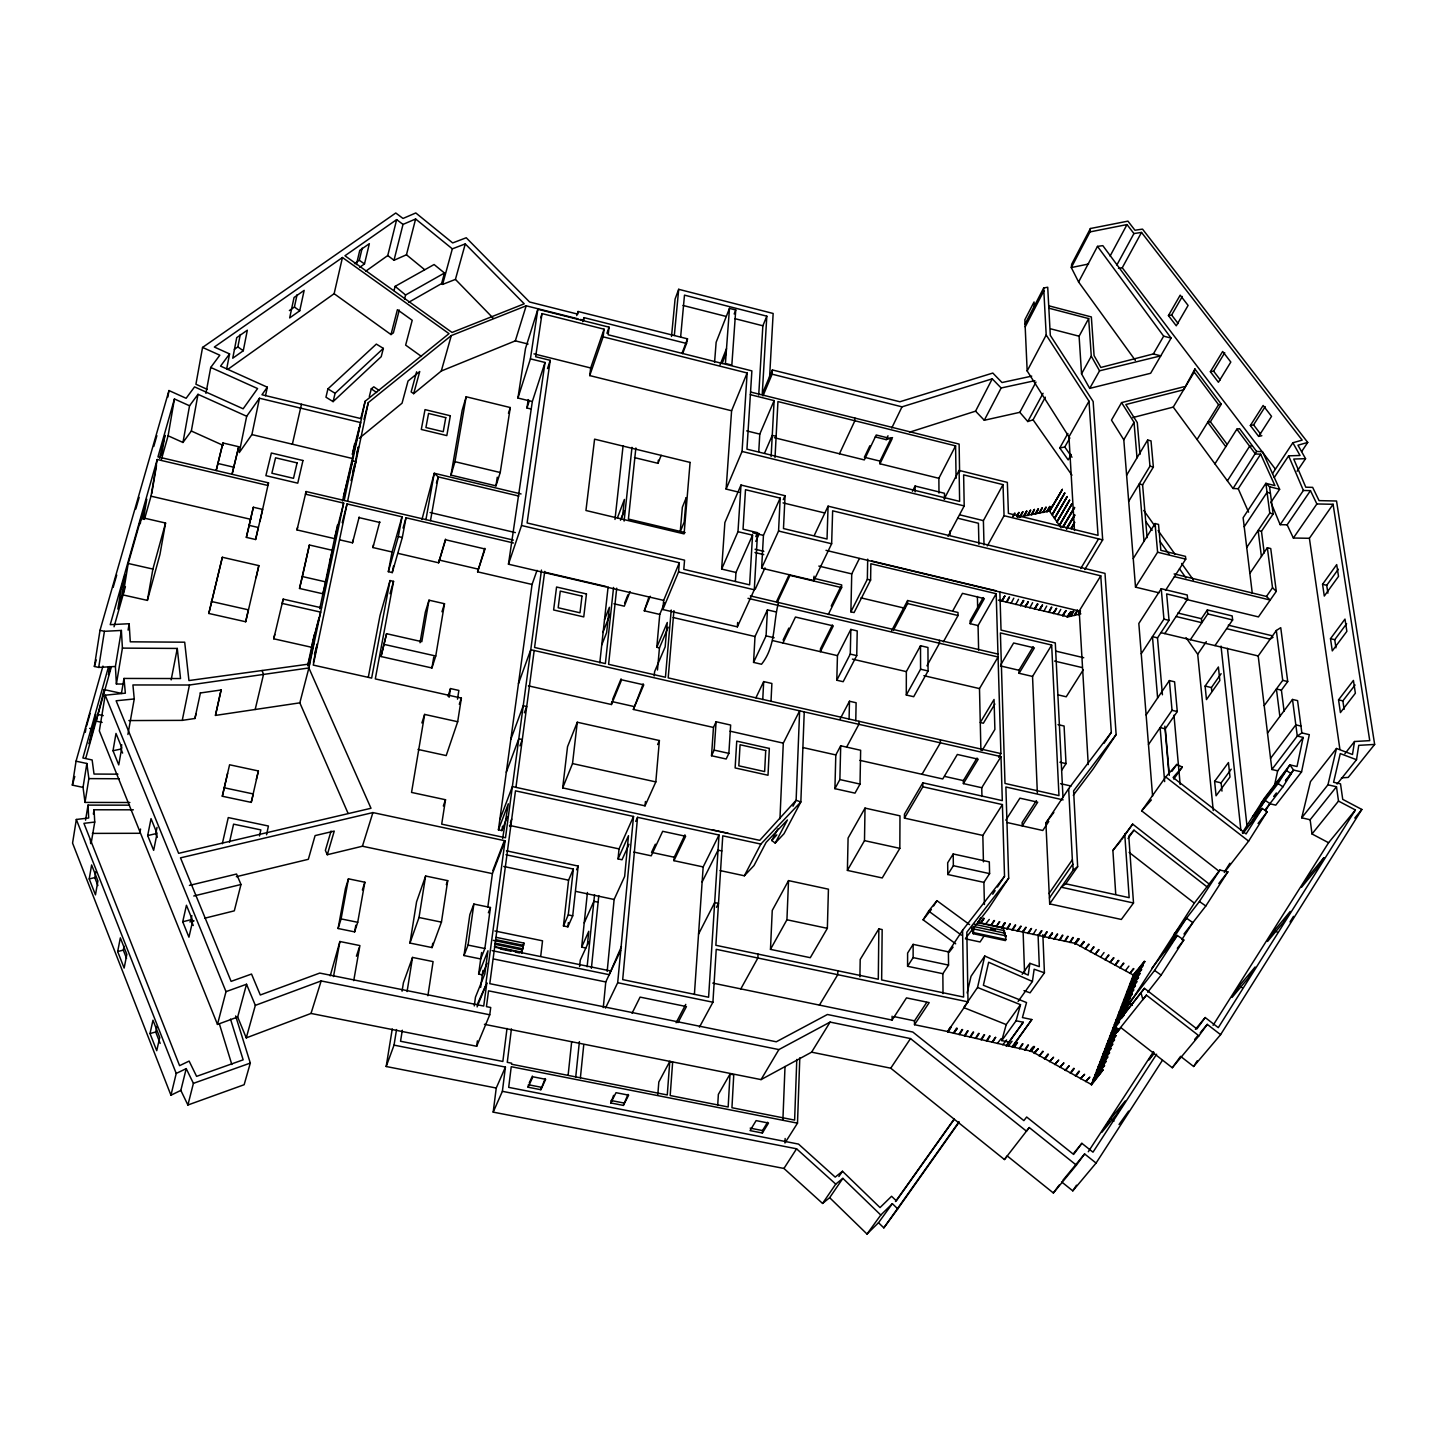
<?xml version="1.0" encoding="UTF-8"?>
<svg xmlns="http://www.w3.org/2000/svg" width="1447" height="1447" viewBox="0 0 1447 1447"><rect width="100%" height="100%" fill="white"/><g stroke="black" fill="none" stroke-linecap="round" stroke-linejoin="round"><path stroke-width="1.5" d="M948.4 951.855L948.545 965.095L942.847 973.704L907.576 966.289L913.129 957.607L913.129 944.366L948.4 951.855L962.581 930.276L1004.525 876.303L1002.409 804.586L922.86 786.788L904.447 818.098L982.839 835.425L1002.409 804.586M1024.639 1049.907L1027.913 1044.987M1025.181 1050.052L1028.455 1045.114M906.292 695.012L906.347 671.625L920.509 645.742L927.943 647.478L928.07 670.956L913.69 696.712L906.292 695.012L920.581 669.219L920.509 645.742M893.523 630.114L907.613 603.562L907.631 600.523L957.986 612.479L958.041 615.518L943.372 641.817M907.576 966.289L907.613 953.067L913.129 944.366M1019.194 1048.623L1022.45 1043.703M1019.737 1048.768L1022.993 1043.83M899.835 848.358L899.98 815.837L865.017 808.095L848.087 838.066L847.399 870.407L882.236 877.949L899.835 848.358L864.492 840.635L847.399 870.407M904.447 818.098L904.447 814.155L922.842 782.827L1002.301 800.625L1000.998 756.618L530.76 649.721L518.46 683.635M1013.732 1047.339L1016.988 1042.419M1014.275 1047.483L1017.53 1042.545M1008.27 1046.054L1012.05 1041.243M712.792 983.11L892.076 1020.081L892.112 1016.21M1002.807 1044.77L1006.587 1039.959M997.345 1043.486L1001.107 1038.657M962.581 930.276L963.612 997.055L881.657 979.945L882.164 929.571L878.854 928.865L878.293 979.239L715.867 945.289L722.758 835.823L760.851 844.089L800.842 801.964L804.243 711.888M992.407 1042.328L995.608 1037.372L992.425 1041.822M938.994 493.083L938.868 478.306L879.975 463.782L880.011 461.123L891.153 438.188M986.944 1041.044L990.128 1036.07M986.384 1040.899L989.585 1035.943M981.464 1039.742L984.629 1034.786M980.903 1039.615L984.087 1034.659M864.492 840.635L865.017 808.095M859.391 558.542L851.74 573.898L850.89 611.828L854.074 612.569L870.606 580.066L870.859 563.733L996.187 593.722L1000.908 753.598L998.647 757.251M975.423 1038.331L978.588 1033.357M860.024 784.075L860.639 750.27L840.707 745.784L835.805 754.936L834.919 788.669L854.996 793.137L860.024 784.075L839.875 779.571L834.919 788.669M859.898 976.834L860.205 959.451L878.854 928.865M850.89 611.828L867.35 579.288L867.694 559.157M969.942 1037.029L973.089 1032.055M975.965 1038.458L979.131 1033.484M858.939 721.293L858.885 724.314L846.604 747.104M964.444 1035.745L967.591 1030.752M970.485 1037.155L973.632 1032.181M856.733 655.6L857.221 630.928L850.836 629.427L837.451 655.636L836.8 680.235L843.167 681.7L856.733 655.6L850.275 654.098L836.8 680.235M855.774 720.696L856.118 702.754L849.479 701.234L839.984 719.195M958.945 1034.442L962.074 1029.468M964.986 1035.871L968.133 1030.897M854.924 418.093L854.87 420.751L839.459 453.779M850.275 654.098L850.836 629.427M849.082 719.177L849.479 701.234M956.557 1028.166L953.446 1033.158L957.1 1028.781M959.506 1034.569L962.635 1029.595M837.849 970.774L837.759 974.681L819.418 1005.104M947.64 1031.783L950.733 1026.791L947.64 1031.783L1030.644 1051.083M954.007 1033.285L957.118 1028.292M828.281 614.505L841.629 587.627L841.684 584.932L813.739 578.294M839.875 779.571L840.707 745.784M948.183 1031.91L951.294 1026.918M827.358 928.341L828.426 889.182L788.525 880.608L772.246 910.452L770.473 949.359L810.284 957.697L827.358 928.341L786.933 919.767L770.473 949.359M663.667 600.378L508.458 564.203L521.535 525.514L679.33 562.756L663.667 600.378L662.853 609.531L737.373 626.84L754.285 589.779L757.559 532.677L743.035 529.204L745.494 489.701L780.186 498.094L763.437 535.372L761.628 568.183L813.901 580.591L831.645 543.765L832.64 510.827L1100.769 575.834L1111.314 732.399L1104.079 743.27M1073.258 795.307L1093.118 768.972L1116.125 734.57L1105.002 573.392L828.082 506.161L827.033 539.026L783.478 528.553L785.052 495.724L740.991 485.034L724.875 522.584L721.655 569.069L735.98 572.469L752.549 535.155L737.988 531.682L721.655 569.069M796.791 1059.439L794.62 1120.105L731.947 1107.733L733.756 1074.832L730.012 1074.09L718.363 1094.384L717.712 1105.291M813.901 580.591L814.064 576.195M785.142 1138.5L784.961 1142.985L797.496 1123.161L799.793 1057.847M782.899 1119.906L785.016 1066.493M786.933 919.767L788.525 880.608M779.951 818.731L783.297 743.143L799.63 710.839L796.121 800.263L792.974 806.232M762.37 1133.019L768.502 1123.053L756.112 1120.611L750.052 1130.595L762.37 1133.019L762.497 1130.559L767.597 1122.239M761.628 568.183L778.558 531.031L780.186 498.094M758.065 954.116L757.866 958.023L740.81 988.898M770.998 701.415L771.884 683.472L763.69 681.591L755.895 697.834M775.411 611.774L767.435 609.892L755.008 636.517L753.561 662.4L761.52 664.245C776.171 645.923 772.915 623.114 778.522 602.531M775.031 457.469L777.943 401.561L955.581 445.875L956.087 478.324M762.75 699.534L763.69 681.591M753.561 662.4L766.078 635.884L767.435 609.892M771.124 456.51L774.127 400.602L750.306 394.669M730.012 1074.09L728.167 1106.991L670.178 1095.542L672.656 1062.026L669.78 1061.447L658.819 1081.994L657.77 1095.307M769.569 377.54L773.15 313.474L678.697 289.31L675.08 299.077L671.517 336.446M762.967 395.917L772.137 374.194L772.372 369.944L899.889 401.76L992.823 373.055L1001.993 382.533L1031.711 376.13M758.716 395.121L762.858 325.792L766.801 316.17L684.485 295.134L680.651 336.844M752.549 535.155L749.618 584.859L683.798 569.34L684.558 560.17L527.106 522.964L550.204 360.339L535.643 356.722L542.028 313.601L604.068 329.192L603.128 336.825L589.725 375.587L731.585 410.767L726.123 489.086L739.254 492.269M758.771 451.482L759.784 434.118L774.127 400.602M766.801 316.17L762.262 393.928L772.372 369.944M699.426 1027.153L712.919 1002.21L716.229 949.322L968.007 1001.867L966.831 932.212L1008.686 878.202L1005.882 787.005L1063.111 799.884M728.872 753.381L730.645 725.056L716.102 721.764L713.461 727.443L711.526 755.75L726.177 759.006L728.872 753.381L714.185 750.107L711.526 755.75M737.373 626.84L737.644 622.463M726.123 489.086L742.058 451.446L747.14 372.982L603.128 336.825M737.988 531.682L740.991 485.034M719.014 835.009L708.596 997.236L622.698 979.619L637.548 817.32L719.014 835.009L703.17 866.934L694.397 994.451M735.402 581.459L735.98 572.469M714.185 750.107L716.102 721.764M735.745 309.984L731.838 365.078L725.417 363.468L729.469 308.392L735.745 309.984L734.172 313.981M669.78 1061.447L667.266 1094.963L511.551 1064.232L511.677 1063.201L507.264 1062.333L511.424 1028.907M714.565 362.401L716.138 342.288L729.469 308.392M703.17 866.934L673.958 860.676L674.23 857.239L684.937 834.847M662.853 609.531L678.553 571.945L679.33 562.756M655.817 781.905L659.398 740.538L577.281 722.234L567.531 746.706L562.684 787.91L645.036 805.852L655.817 781.905L572.524 763.582L562.684 787.91M671.227 610.037L665.439 677.25L608.59 664.318L616.711 588.187M673.922 610.652L668.188 677.883L1000.908 753.598M613.618 1095.343L610.779 1102.958L623.35 1105.418L627.998 1094.402M645.036 805.852L645.416 801.511M657.481 670.015L659.452 647.876L668.207 627.22M654.207 675.93L654.605 671.625L665.15 646.899L667.284 622.481L656.793 647.279L659.452 647.876M656.793 647.279L659.76 614.414L664.698 602.585M605.479 1008.107L617.688 982.712L633.533 816.452L515.476 790.84L489.791 983.671L776.279 1041.786L827.413 1014.492L912.804 1032.037L1023.879 1120.611L1026.665 1117.012L1073.62 1154.435L1081.868 1143.329L1092.991 1152.174L1156.623 1054.212M674.338 335.487L678.697 289.31M713.461 727.443L633.352 709.446L643.192 683.87M634.473 457.614L658.041 463.329L658.349 460.146M659.76 614.414L644.277 610.815L648.817 597.358M603.29 1007.564L605.768 981.952L620.691 950.426M607.179 971.353L614.125 899.473L624.652 876.448L628.486 835.697L618.05 858.921L622.011 859.771L628.993 844.306M618.05 858.921L619.027 848.901L633.533 816.452M580.392 1077.816L583.756 1044.752M575.743 1076.894L579.397 1041.641M587.12 966.777L594.554 894.734M591.389 968.332L598.787 895.621M635.866 447.973L628.414 519.057L685.191 532.586M528.39 685.86L611.448 704.526L611.774 701.524L633.641 706.443M587.446 944.294L588.784 931.289L581.658 947.134L585.89 948.002M624.109 521.083L631.977 447.322M568.128 1075.211L571.674 1041.623M579.596 966.56L580.283 960.084L588.585 942.069M581.658 947.134L587.428 892.492M613.564 587.446L605.371 663.594L534.576 647.478L544.723 571.402M614.993 519.437L623.078 445.803M599.782 662.853L608.102 586.957M505.962 854.743L573.356 869.05L568.581 880.174L563.462 925.935L567.893 926.84L572.723 915.824L578.167 866.066L506.486 850.836M563.462 925.935L568.255 914.902L573.356 869.05M567.893 926.84L568.364 922.589M1135.37 360.43L1078.594 281.984L1071.305 267.568L1090.025 231.9L1090.405 228.517L1127.937 221.138L1134.954 230.236L1142.515 229.114L1307.726 442.438L1301.721 451.446M541.124 1087.24L528.408 1084.744L528.119 1087.222L540.834 1089.718L545.157 1078.576M572.524 763.582L577.281 722.234M540.726 956.214L542.535 940.821L494.892 930.982M508.458 564.203L532.315 401.561L517.936 398.034L525.496 348.474L537.85 309.242L609.06 327.167L608.138 334.782L751.879 370.884L746.941 449.167L959.632 501.385L959.108 470.42L1007.347 482.376L1008.414 513.359L1098.038 535.354L1088.994 401.199L1046.199 334.999L1043.685 287.971L1047.718 287.248L1050.305 335.36L1093.154 401.524L1102.686 539.876L1084.762 569.575M829.656 1197.682L867.006 1234.038L880.789 1215.046L842.878 1178.346L829.656 1197.682L822.565 1203.434L783.948 1168.453L493.192 1112.128L502.38 1091.327L505.419 1067.09L394.036 1045.132L386.186 1066.511L496.249 1088.035L505.419 1067.09M521.625 953.374L523.904 943.082L496.249 937.367M493.192 1112.128L496.249 1088.035M507.011 1028.455L502.851 1061.465L400.548 1041.261L402.302 1030.246M589.725 375.587L590.683 367.972L604.068 329.192M237.67 1017.024L217.484 1024.422L226.003 991.647L246.533 984.249L237.67 1017.024L246.261 1037.879L311.015 1013.443L476.678 1046.271L489.755 1014.781L490.714 1007.492L486.445 1006.642L488.543 990.833L778.884 1049.581L830.09 1022.088L910.507 1038.584L1026.466 1131.174L1029.251 1127.557L1076.369 1165.142L1053.362 1192.979L1007.202 1155.918L1004.435 1159.535L890.737 1068.193L811.604 1052.168L761.05 1079.607L484.419 1024.313M576.738 315.591L578.095 311.503L687.506 338.833L686.511 343.464L584.009 317.635L583.666 320.275L580.41 319.461M578.095 311.503L577.733 314.144L529.548 301.989L466.241 237.76L452.676 242.933L415.795 212.962L403.008 218.461L395.773 212.998L202.562 347.425L195.924 384.251L207.247 389.352M515.946 787.367L534.178 650.499M476.678 1046.271L477.401 1040.863M485.975 982.911L505.075 840.779L372.91 812.581L180.495 857.854L231.104 981.373L251.525 974.048L260.297 994.993L319.751 973.071L483.714 1006.045L486.807 983.074L477.094 1004.761M541.467 570.082L505.491 837.759L441.697 824.139L445.513 799.739L411.545 792.431L424.64 714.42L457.686 721.727L461.376 698.087L375.298 678.914L393.548 581.368L390.039 580.554L380.018 615.5L368.298 677.305M474.272 1005.936L475.466 997.164L484.817 973.976L487.965 950.769L478.631 974.102L482.339 974.862L487.024 963.196M478.631 974.102L481.598 952.506M487.838 906.925L492.414 873.626L505.075 840.779M507.3 816.578L501.946 830.596L498.419 829.836L532.062 584.461L537.036 570.353M484.854 948.527L490.443 907.504L473.874 904.049L469.841 914.613L463.999 955.545L480.711 958.963L484.854 948.527L468.068 945.09L463.999 955.545M480.639 987.433L482.936 970.431M501.946 830.596L502.543 826.183M468.068 945.09L473.874 904.049M521.535 525.514L545.013 362.474L530.416 358.856L537.85 309.242M1018.109 1001.451L1032.398 981.464L1034.153 969.219L1044.427 972.818L1030.065 992.823L1023.97 990.689M1038.078 935.106L1039.326 966.65L1029.884 963.34L1028.184 975.115L984.774 956.033L971.027 976.291L967.139 992.986M531.103 409.013L526.961 408L528.209 399.571M427.896 995.735L433.087 961.604L412.522 957.426L403.424 982.73L402.067 991.195M441.444 922.137L447.72 880.644L425.617 876.014L416.573 901.788L409.953 943.064L432.074 947.586L441.444 922.137L419.015 917.507L409.953 943.064M129.85 802.506L85.011 802.416L83.04 787.385L72.35 785.124L76.04 761.194L102.954 666.09M432.074 947.586L432.743 943.245M100.006 630.331L104.419 631.308L121.385 630.44L115.398 666.47L98.703 667.411L94.381 666.452L100.006 630.331L168.973 390.545L186.12 398.287L194.567 386.892L243.15 408.796L257.584 388.556L210.737 367.448L219.817 355.202L202.562 347.425M495.941 485.848L500.228 472.518L510.285 407.548L466.169 396.767L462.172 410.261L450.958 475.122L495.941 485.848L497.28 477.203M85.301 732.327L85.952 728.221M457.487 699.154L458.862 690.436L450.505 688.573L447.973 696.224M532.062 584.461L477.6 571.836L484.781 548.323M1337.082 784.039L1356.508 759.711L1358.751 745.35L1374.65 744.427L1336.54 501.006L1319.067 500.626L1312.646 487.368L1305.791 487.205L1293.745 459.043L1305.556 458.663L1297.959 445.206L1307.726 442.438M98.703 667.411L104.419 631.308M129.506 805.165L88.032 805.111L88.701 817.989L76.329 819.472L72.567 843.113L170.945 1095.216L180.839 1090.405L186.229 1068.628L176.227 1073.439L170.945 1095.216M407.095 991.539L412.522 957.426M419.015 917.507L425.617 876.014M1316.879 503.954L1310.457 490.642L1287.143 524.809L1293.365 538.031L1316.879 503.954L1333.085 504.28L1369.748 740.647L1354.537 741.515L1352.493 754.502L1336.485 748.479L1310.476 781.633L1301.721 817.826L1310.15 819.744L1336.485 786.77L1327.948 784.799L1301.721 817.826M83.04 787.385L86.856 763.491L76.04 761.194M93.277 729.161L95.592 714.709L89.171 743.812L93.277 729.161L89.642 728.384M121.765 693.439L104.166 689.604L96.153 721.131L102.122 722.415M449.095 697.291L450.505 688.573M394.036 1045.132L396.532 1029.577M85.011 802.416L88.864 778.613L86.856 763.491M103.063 696.423L104.166 689.604M386.186 1066.511L392.264 1028.944M123.14 684.033L116.393 684.015L122.416 648.111L177.276 648.437L180.531 678.553L124.008 678.444L125.346 693.185L105.179 695.193L99.337 730.898L217.484 1024.422M109.827 666.506L108.471 674.827L110.696 666.832M85.554 820.16L88.032 805.111M128.222 563.48L123.067 594.934L147.395 600.396L159.948 554.49L165.555 523.036L141.318 517.447L128.222 563.48L152.894 569.069L147.395 600.396M140.25 523.778L141.318 517.447M141.806 519.437L146.78 499.179L143.416 519.256M93.368 814.064L94.073 809.777L133.359 809.814M428.999 600.179L421.819 641.672L386.566 633.696L381.031 656.54L431.93 667.971L435.746 656.016L444.5 603.725L428.999 600.179L425.309 612.226L420.01 642.757M91.125 843.456L94.742 822.041L94.073 809.777M128.096 630.096L129.163 623.729L110.225 624.67L157.217 459.495L267.876 485.469L268.509 482.846L157.958 456.89L174.436 398.974L189.539 405.775L182.973 442.475L168.105 435.782L174.436 398.974M144.429 519.437L151.013 496.176L157.217 459.495M167.87 397.057L168.973 390.545M151.736 493.572L156.493 465.518M431.93 667.971L433.756 657.083M159.55 458.301L164.94 435.276L161.503 455.443M89.226 878.944L91.613 864.944L97.908 880.952L95.466 894.879L89.226 878.944L94.779 877.606L95.828 871.619M121.476 693.149L124.008 678.444M113.011 750.722L115.995 733.43L121.783 747.665L118.744 764.902L113.011 750.722L120.969 749.058L121.729 744.735M450.958 475.122L454.973 461.683L466.169 396.767M398.106 553.387L438.622 562.793L445.495 539.134M353.737 980.632L359.905 945.578L339.9 941.509L330.205 975.857M127.915 734.479L134.245 698.955L132.925 684.956L189.448 685.01L308.88 667.953L343.663 503.122L305.498 494.169L306.095 491.546L513.378 540.093M357.716 922.3L364.861 882.236L348.456 878.817L345.453 888.512L338.092 928.504L354.624 931.886L357.716 922.3L341.094 918.899L338.092 928.504M430.483 520.631L438.242 476.895L434.245 473.259L421.981 519.419M425.943 519.563L434.245 473.259L521.065 493.952M354.624 931.886L355.817 925.23M182.973 442.475L191.33 431.025L198.004 394.326L246.677 416.266L239.243 452.622L251.905 434.588L259.483 398.232L360.647 422.578L342.541 500.988M333.497 976.562L339.9 941.509M341.094 918.899L348.456 878.817M205.926 393.349L210.737 367.448M381.031 656.54L386.566 633.696M390.039 580.554L371.644 678.1L313.257 665.095L347.045 503.918L402.031 516.832L398.323 536.584L388.339 571.692L392.264 572.596L402.302 537.506L406.01 517.755L513.45 542.969M392.264 572.596L393.512 566.03M388.339 571.692L392.065 551.994L402.031 516.832M226.673 369.003L229.567 353.918L214.337 347.045L342.451 257.512L449.022 333.642L365.15 401.253L360.882 418.074M140.558 829.041L139.744 833.291L92.373 833.4M117.677 951.547L120.336 937.855L126.848 954.441L124.135 968.061L117.677 951.547L123.302 950.118L124.08 946.193M171.162 679.891L177.276 648.437M234.342 349.36L237.869 346.882L240.274 334.546M222.928 442.981L216.218 470.42L222.928 442.981L238.719 446.725L232.081 474.146L238.719 446.725M392.065 551.994L372.928 547.545L373.471 544.795M621.432 946.555L609.205 974.699L492.125 950.661M147.684 835.57L151.031 818.64L157.054 833.49L153.653 850.348L147.684 835.57L155.751 833.707L157.036 827.377M243.277 350.753L247.328 330.205L236.729 337.639L232.75 358.205L243.277 350.753L237.869 346.882M128.873 720.57L182.25 720.371L189.448 685.01M258.832 565.614L245.683 621.758L208.802 613.456L222.35 557.258L258.832 565.614L256.155 577.588M339.991 539.912L352.525 542.806L353.086 540.075M222.35 557.258L208.802 613.456M1269.851 803.772L1275.784 805.129L1301.558 771.902L1309.318 734.66L1301.866 732.905L1297.29 736.053L1271.895 769.497L1277.665 770.817L1303.15 737.427L1297.29 736.053L1292.497 699.444L1297.579 700.637L1301.866 732.905M182.25 720.371L194.911 718.49L200.482 692.643M265.525 395.736L267.315 387.199L220.559 366.109L229.567 353.918M344.205 500.499L365.15 401.253M355.275 461.919L358.44 446.852L356.812 453.182M313.42 662.292L317.273 643.915L314.487 654.189M347.624 501.168L368.28 402.628L451.301 335.577L526.183 305.805L578.004 318.846M1303.15 737.427L1297.018 766.53L1289.91 764.884L1264.352 798.201L1242.34 832.803M314.306 634.437L307.686 665.747L314.162 641.075L308.79 665.602M319.751 608.753L334.583 538.646L343.663 503.122M335.125 536.041L337.44 525.08M354.696 443.542L352.381 454.448L359.326 427.136M325.955 581.947L332.629 550.366L309.387 544.994L299.511 588.459L322.916 593.795L325.955 581.947L302.423 576.557L299.511 588.459M266.555 834.756L268.418 826.02L228.264 817.573L222.313 843.764M289.382 310.58L294.41 307.035L297.051 294.772M246.352 537.38L253.352 507.246L262.612 509.398L255.613 539.514L246.352 537.38L253.352 507.246M259.519 835.95L260.84 829.891L233.582 824.157L229.494 842.317M299.728 310.798L304.159 290.377L294.048 297.485L289.671 317.906L299.728 310.798L294.41 307.035M134.245 698.955L116.122 700.782L178.632 853.332L370.993 808.276L308.88 667.953L299.836 702.844L215.458 715.415L221.047 689.984L200.247 692.986M221.192 689.749L215.458 715.415M521.517 952.904L523.904 943.082M1132.766 417.586L1173.246 407.095L1194.227 372.096L1194.915 368.967L1221.268 404.201L1210.379 421.782L1207.72 422.289L1225.79 446.689M1274.065 787.385L1277.665 770.817M255.613 539.514L258.271 527.486L248.956 525.315M259.954 521.463L268.509 482.846M251.235 802.38L258.398 770.962L229.585 764.776L222.313 796.248L251.235 802.38L253.334 793.969L224.285 787.783M302.423 576.557L309.387 544.994M150.018 1033.538L152.966 1020.207L159.749 1037.463L156.728 1050.703L150.018 1033.538L155.697 1031.982L156.981 1026.285M1194.915 368.967L1183.628 389.786L1125.838 404.527L1137.288 422.614L1140.001 454.412M245.683 621.758L248.359 609.82L211.262 601.446M182.72 921.775L186.446 905.261L192.74 920.744L188.942 937.186L182.72 921.775L190.895 919.731L191.854 915.607M334.583 538.646L296.997 529.928L297.594 527.323M321.56 607.83L283.178 599.13L282.219 603.435L320.655 612.135L311.593 647.279L273.754 638.796L274.731 634.51M292.366 444.211L301.464 404.274M227.722 369.437L334.13 293.705L342.451 257.512M977.539 987.469L1020.515 1004.688L1006.226 1024.585L963.72 1007.582L977.539 987.469L984.774 956.033M222.313 796.248L227.613 773.259M1327.948 784.799L1336.485 748.479M356.414 264.584L359.76 250.385L369.347 243.675L364.499 263.915L359.742 267.279M327.926 388.881L325.955 397.202L333.099 401.615L381.23 356.667L383.346 348.383L376.329 344.097L327.926 388.881L335.107 393.295L333.099 401.615M354.515 263.643L359.29 260.279L362.166 248.124M296.997 529.928L306.095 491.546M255.178 709.5L263.517 674.429L262.106 670.504M273.754 638.796L283.178 599.13M194.911 718.49L196.032 713.896M256.318 779.408L258.398 770.962M365.838 271.132L387.76 255.54L396.659 219.618L403.008 224.412L415.615 218.985L452.332 248.848L465.283 243.91L524.23 303.816L452.025 332.466L344.947 255.757L396.659 219.618M387.76 255.54L394 260.279L403.008 224.412M189.43 885.401L236.566 874.042L240.98 884.497L234.305 910.85L204.66 918.23M394.036 290.63L395.121 286.361L434.1 264.53L444.482 273.013L441.606 283.576L408.651 302.333M235.644 1015.957L250.313 1063.075L244.145 1084.725L187.893 1105.002L193.41 1083.351L186.229 1068.628M343.464 496.61L352.543 460.978L355.89 461.774L351.042 480.621M369.311 396.55L371.282 388.845L373.796 386.819L379.186 390.509M363.993 419.449L368.28 402.628M394 260.279L406.462 254.781L415.615 218.985M329.59 562.232L332.629 550.366M352.58 472.464L354.732 464.017M342.216 522.711L347.045 503.918M334.13 293.705L390.997 334.564L397.4 309.676L412.214 320.275L405.648 345.11L421.475 356.468M312.498 642.993L318.901 618.176M399.282 310.038L393.385 332.846L390.997 334.564M404.491 299.258L405.594 295.007L444.482 273.013M352.525 542.806L359.182 516.995M416.627 371.789L411.147 391.938L413.679 393.656L441.299 371.011L515.331 340.859L528.101 344.042M441.606 283.576L442.619 284.408L452.332 248.848M413.679 393.656L419.739 371.517L408.036 381.013L402.049 403.188L359.163 438.369M372.928 547.545L379.765 521.806M1016.101 1020.768L1023.264 1022.251L1008.866 1042.057L1001.776 1040.592L1016.101 1020.768L1020.515 1004.688M152.894 569.069L165.555 523.036M442.619 284.408L455.425 279.398L465.283 243.91M1001.776 1040.592L1006.226 1024.585M85.807 758.047L111.347 666.85M246.261 1037.879L255.341 1005.358L246.533 984.249M108.453 666.995L82.895 757.993L92.138 759.964L94.019 774.055L117.949 774.181M114.042 626.804L125.419 586.596M161.431 459.332L168.105 435.782M86.549 726.105L90.094 713.516M72.35 785.124L74.774 776.514M441.299 371.011L451.301 335.577M403.044 528.083L406.01 517.755M94.381 666.452L96.226 659.977M113.173 587.373L116.719 575.056M135.801 509.037L139.147 497.406M153.78 446.454L156.873 435.674M390.003 593.686L393.548 581.368M331.056 831.048L325.376 850.42L327.293 854.725L362.419 846.224L492.414 873.626M436.433 483.081L438.242 476.895L518.84 496.068M327.293 854.725L334.257 831.066L315.084 835.606L308.338 859.301L236.331 876.701M438.622 562.793L445.658 539.785L485.034 548.992L477.6 571.836M515.331 340.859L526.183 305.805M362.419 846.224L372.91 812.581M311.015 1013.443L321.162 980.939L489.755 1014.781M441.968 611.737L444.5 603.725M508.458 413.281L510.285 407.548M540.726 317.725L542.028 313.601M517.936 398.034L530.416 358.856M362.383 889.959L364.861 882.236M421.891 722.939L424.64 714.42M526.961 408L529.421 400.439M532.315 401.561L545.013 362.474M547.527 368.569L550.204 360.339M356.414 956.232L359.2 947.713M582.653 321.722L584.009 317.635M459.296 704.291L461.376 698.087M457.686 721.727L446.201 755.587L418.002 749.437M606.944 333.28L609.06 327.167M443.343 805.997L445.513 799.739M446.291 884.587L447.72 880.644M510.809 739.381L523.235 705.756L526.708 706.534L524.375 712.828M506.305 772.246L518.786 738.784L522.313 739.562L519.961 745.838M499.794 819.78L512.365 786.589L759.747 840.345L796.121 800.263L800.842 801.964L784.003 833.743L775.212 843.076L771.739 840.508L777.835 828.914M498.419 829.836L508.313 803.79L502.634 838.537M617.381 517.936L624.399 499.468L622.825 514.047L620.474 520.197M682.098 353.032L687.506 338.833M682.622 353.647L686.511 343.464M621.269 518.858L624.399 510.664M510.357 822.638L511.713 819.111M492.812 870.624L503.9 841.865M509.832 826.544L511.207 823.017M1091.725 1084.671L1091.617 1083.297L1091.201 1084.382L1102.976 1069.948L1091.725 1084.671L1030.716 1050.866C1030.174 1047.519 1039.398 1043.052 1030.083 1051.191M1104.133 1065.318L1093.136 1079.408L1104.658 1065.607M1094.8 1075.103L1105.797 1060.995M1107.461 1056.69L1096.482 1070.798L1107.986 1056.979M1098.128 1066.529L1109.126 1052.403M1110.771 1048.116L1099.792 1062.243L1111.296 1048.406M1101.438 1057.992L1112.417 1043.848M1114.063 1039.597L1103.084 1053.76L1114.588 1039.887M1104.73 1049.527L1115.709 1035.347M1117.337 1031.132L1106.376 1045.313L1146.386 995.12L1198.948 1035.817L1207.268 1024.367L1220.599 1034.659L1193.63 1066.493L1180.589 1056.346L1172.287 1067.741L1120.864 1027.605L1117.428 1032.127L1115.547 1025.38L1194.336 903.127L1219.875 870.063L1227.888 871.836L1205.821 905.985L1183.972 934.002M1125.766 1010.874L1114.479 1024.422L1124.428 1012.611M1127.014 1006.045L1116.089 1020.28L1127.539 1006.316M1128.624 1001.903L1117.681 1016.156L1129.13 1002.174M1130.216 997.779L1119.273 1012.032L1130.722 998.05M1131.789 993.673L1120.864 1007.944L1132.151 994.36M1122.456 1003.856L1133.381 989.567M1124.048 999.768L1134.954 985.479M1125.621 995.717L1136.528 981.41M1137.939 977.756L1127.195 991.665L1138.608 977.629M1139.494 973.704L1128.75 987.632L1140.164 973.578M1141.068 969.671L1130.324 983.598L1141.719 969.544M1131.88 979.583L1142.768 965.258M1133.435 975.585L1144.812 961.513L1133.58 975.188M658.041 463.329L661.152 455.335M1133.399 968.531L1129.836 973.379L1133.905 968.803M1102.976 1069.948L1091.038 1084.02M1136.836 970.412L1133.254 975.26L1144.324 961.242M1117.97 1029.342L1108.004 1041.098L1118.133 1028.907M1116.885 1028.582L1109.632 1036.902L1116.541 1027.876M1111.242 1032.742L1119.508 1021.98M1118.766 1021.944L1112.87 1028.564L1144.432 988.337L1196.886 1028.926L1205.188 1017.53L1218.284 1027.641L1355.405 809.976L1338.511 801.077L1336.485 786.77M1114.479 1024.422L1125.422 1010.187M1120.864 1007.944L1132.314 993.944M1127.195 991.665L1138.102 977.358M1128.75 987.632L1139.657 973.306M1130.324 983.598L1141.213 969.273M1091.382 1084.744L1133.417 974.844M1095.325 1075.392L1106.322 1061.284M1098.653 1066.801L1109.65 1052.693M1101.963 1058.282L1112.942 1044.137M1105.237 1049.799L1116.216 1035.636M1110.138 1037.192L1117.048 1028.166M1114.986 1024.693L1124.59 1012.195M1122.962 1004.128L1133.887 989.857M1124.536 1000.058L1135.461 985.769M1126.11 995.988L1137.035 981.681M1132.368 979.854L1143.275 965.529M1133.923 975.857L1144.812 961.513M1125.513 970.539L1128.913 966.09M1085.684 1081.614L1089.826 1077.111L1085.865 1081.18M488.381 912.768L490.443 907.504M604.52 619.678L609.386 607.27L606.637 632.556L601.753 644.928M1080.529 1078.775L1084.635 1074.271L1080.692 1078.341M602.874 632.484L610.109 614.125M1075.356 1075.935L1078.937 1071.124M1075.881 1076.206L1079.462 1071.413M1123.451 963.105L1119.906 967.971L1123.939 963.376M1070.201 1073.095L1073.764 1068.284M1118.459 960.392L1114.932 965.258L1118.314 960.79M624.598 603.128L627.926 594.771M720.063 364.843L726.503 348.673M630.114 591.57L624.29 606.184L613.944 603.779M1068.935 1066.15L1065.028 1070.255M1113.485 957.679L1109.976 962.544L1113.991 957.95M1070.708 1073.367L1074.271 1068.573M722.125 363.559L726.159 353.448M1108.511 954.966L1105.002 959.849L1109.017 955.237M1065.553 1070.545L1069.098 1065.734M1100.697 957.01L1104.043 952.524M1059.873 1067.416L1063.925 1062.876L1060.036 1066.982M1054.718 1064.576L1058.752 1060.036L1054.881 1064.142M477.112 1006.913L486.807 983.074M1049.545 1061.736L1053.579 1057.196L1049.726 1061.32M1098.562 949.539L1095.09 954.423L1099.069 949.811M1047.899 1054.067L1044.39 1058.915M1093.606 946.826L1090.134 951.728L1094.095 947.098M644.277 610.815L650.228 596.254M1043.251 1051.517L1039.416 1055.641M1088.632 944.131L1085.178 949.015L1089.121 944.403M612.606 699.462L621.089 678.86M731.585 410.767L747.14 372.982M611.448 704.526L621.631 679.819L643.788 684.829L633.352 709.446M1083.658 941.418L1080.222 946.32L1084.165 941.69M1079.191 938.976C1074.777 945.343 1072.118 946.447 1078.702 938.705M1034.099 1053.235L1038.078 1048.677L1034.261 1052.819M1034.605 1053.525L1038.078 1048.677M1080.873 946.193L1084.002 942.087M1033.827 1046.868L1030.553 1051.3L1033.918 1046.398M576.575 869.774L578.167 866.066M764.577 453.092L772.246 435.384L776.135 436.343M657.625 744.554L659.398 740.538M755.804 536.602L757.559 532.677M584.208 922.951L593.867 901.3L598.117 902.205M755.786 541.395L759.277 533.563M635.721 821.371L637.548 817.32M783.279 499.649L785.052 495.724M529.204 1083.007L532.387 1076.062M755.207 589.291L764.993 567.875M528.119 1087.222L532.894 1076.785L545.682 1079.299L540.834 1089.718M655.346 844.198L651.548 852.373L674.23 857.239M1214.937 463.854L1236.878 429.162L1239.573 428.656L1256.593 451.428L1233.025 488.507L1173.246 407.095M776.46 601.753L789.194 574.622M777.238 602.513L789.972 575.381L841.629 587.627M814.299 535.354L828.082 506.161M869.864 445.766L864.365 457.252L880.011 461.123M673.958 860.676L685.643 836.276L662.672 831.302L651.24 855.81L633.858 852.084M783.08 640.062L788.85 628.088M782.954 642.993L795.452 617.037L833.309 625.9L820.395 651.675L820.485 648.762L832.405 624.959M875.272 436.94L886.143 439.635L888.006 435.782M891.732 428.059L902.006 406.842L992.262 378.825L1001.143 387.995L1034.876 380.688M879.975 463.782L892.057 438.947L876.231 435.004L864.311 459.911L774.398 437.718M831.229 606.04L840.743 586.849M632.05 1013.244L640.08 997.11L686.439 1006.569L678.01 1022.577M702.121 882.001L718.038 850.149L721.818 850.963M912.442 491.257L915.083 486.047L944.493 493.282L944.565 499.179M610.779 1102.958L616.024 1092.684L628.667 1095.162L623.35 1105.418M698.557 934.075L714.673 902.584L718.508 903.398L716.482 907.323M938.868 478.306L955.581 445.875M909.566 432.183L975.567 411.165L992.262 378.825M1074.47 530.506L1068.953 436.831L1027.171 370.957L1025.055 323.965L1043.685 287.971M1025.218 326.841L1043.902 290.847M720.081 870.569L744.355 875.779L760.851 844.089M975.567 411.165L984.286 420.263L1001.143 387.995M944.149 499.07L959.108 470.42M1090.405 228.517L1071.702 264.186L1071.305 267.568L1088.56 264.005M676.111 1022.74L685.769 1004.381M775.212 843.076L787.421 819.943L766.096 842.425L754.014 865.541L744.355 875.779M1027.171 370.957L1046.199 334.999M891.533 630.892L907.631 600.523M1078.594 281.984L1097.495 246.37L1102.831 245.646L1171.093 338.092L1150.636 373.272L1089.7 388.393L1081.542 373.814L1079.1 336.21L1088.669 318.575L1048.768 308.157M947.984 536.367L964.208 505.925L963.63 474.887L1003.024 484.636L1004.055 515.693L987.324 545.917M984.286 420.263L1019.809 412.323L1035.98 382.117M1110.084 256.065L1127.014 224.574L1133.942 233.546L1141.52 232.424L1302.173 440.123L1292.858 442.764L1272.564 473.476M1019.809 412.323L1027.786 421.547L1043.07 393.295M1027.786 421.547L1033.068 419.811L1045.331 397.202M1116.867 265L1133.942 233.546M984.014 544.958L983.399 520.631L1003.024 484.636M1118.495 268.346L1122.257 267.749L1141.52 232.424M1081.542 373.814L1091.291 356.197L1088.669 318.575M952.795 610.815L962.454 593.36L984.358 598.588L970.177 623.693L978.063 625.556L996.187 593.722M926.948 665.801L939.483 643.264L939.447 640.316M1012.81 516.525L1014.6 513.269M1013.189 516.434L1014.998 513.197M1016.698 515.765L1018.905 512.455L1017.331 516.054M1016.934 516.127L1018.905 512.455M1089.7 388.393L1099.557 370.812L1160.765 355.853L1153.368 353.936L1100.841 367.466L1094.077 355.6L1091.345 316.947L1048.93 305.842M1019.683 516.633L1022.794 511.695L1020.316 516.905M1019.918 516.995L1022.794 511.695M1071.268 454.503L1068.193 459.929L1059.765 447.973L1067.904 433.485M1023.572 515.874L1026.683 510.954L1024.187 516.163M1023.807 516.235L1026.918 511.316M1068.953 436.831L1088.994 401.199M1059.765 447.973L1064.775 446.996L1069.876 437.935M1027.442 515.132L1030.553 510.212L1028.057 515.403M1027.677 515.494L1030.553 510.212M983.2 597.575L970.123 620.763L970.177 623.693M1031.313 514.372L1034.424 509.453L1031.928 514.662M1031.548 514.734L1034.424 509.453M1035.166 513.631L1038.295 508.711L1035.799 513.92M1035.401 513.992L1038.53 509.073M1039.018 512.889L1042.147 507.969L1039.651 513.16M1039.253 513.251L1042.147 507.969M1042.871 512.148L1046 507.228L1043.486 512.419M1043.106 512.491L1046 507.228M1046.706 511.406L1049.853 506.486L1047.321 511.677M1046.941 511.75L1049.853 506.486M1049.581 511.243L1062.351 489.448L1049.581 511.243L1052.114 506.052M1062.351 489.448L1049.672 510.99M1001.613 601.138L1004.833 596.037L1001.595 600.758M1004.833 596.037L1002.084 601.247M1052.059 514.553L1064.757 493.011L1052.439 514.463M1052.295 514.897L1064.757 493.011M1168.434 315.573L1180.191 295.152L1188.096 305.426L1176.266 325.81L1168.434 315.573L1171.636 315.03L1182.326 296.472M1009.084 597.05L1006.316 602.259M1054.429 518.098L1067.181 496.592L1054.827 518.026M1054.682 518.46L1067.181 496.592M1184.333 386.656L1121.57 402.61L1111.477 420.118L1123.794 439.798L1135.515 587.138L1159.011 592.818M1009.554 597.159L1006.786 602.368M1153.368 353.936L1163.659 336.156L1097.495 246.37M1056.816 521.68L1069.604 500.174L1057.214 521.607M1057.07 522.023L1069.604 500.174M1013.804 598.19L1011.019 603.381M1059.222 525.243L1072.028 503.755L1059.602 525.171M1059.457 525.605L1072.028 503.755M1018.507 599.311L1015.722 604.502M1062.749 526.889L1074.452 507.354L1063.129 526.817M1062.984 527.251L1074.705 507.716M1023.21 600.433L1020.424 605.624L1023.698 600.921M922.01 774.308L940.387 742.836L940.351 739.815M1020.424 605.624L1023.68 600.541M1066.276 528.535L1074.615 514.843M1066.529 528.897L1074.488 515.277M1066.909 528.824L1074.868 515.204M1025.109 606.745L1028.383 601.681L1025.109 606.365M1070.979 528.245L1074.398 522.421M1028.383 601.681L1025.579 606.854M1071.214 528.607L1074.777 522.349M1071.594 528.535L1073.873 524.646M1123.794 439.798L1134.032 422.343L1121.57 402.61M980.903 750.251L979.492 688.591L998.068 656.992L748.009 598.335M1032.615 602.694L1029.812 607.867M1000.709 664.842L1013.624 642.993L1034.388 647.894L1019.104 673.289L1032.543 676.436L1051.662 645.055L1000.402 632.936L1004.996 783.442L1058.969 795.615L1051.662 645.055M1037.318 603.815L1034.496 608.988L1037.806 604.303M1034.496 608.988L1037.788 603.924M1039.181 610.109L1042.491 605.045L1039.163 609.73M1042.491 605.045L1039.651 610.218M761.05 1079.607L778.884 1049.581M1046.706 606.058L1043.866 611.213M1126.616 475.231L1147.652 440.015L1151.016 440.883L1153.368 467.055L1142.605 484.799L1147.109 537.705M1051.39 607.179L1048.55 612.334M1051.86 607.288L1049.003 612.443M994.867 704.038L983.363 723.229L980.27 722.523L994.053 699.48L994.885 729.433L982.115 750.468M1019.104 673.289L1018.977 670.268L1033.176 646.682M1053.217 613.456L1056.545 608.409L1053.199 613.076M1056.545 608.409L1053.687 613.564M1080.71 568.581L1098.58 538.863M1060.76 609.422L1057.884 614.577M1128.696 501.349L1149.967 466.187L1147.652 440.015M1062.55 615.68L1065.896 610.652L1062.532 615.319M1210.379 371.716L1222.661 351.476L1230.818 362.057L1218.428 382.279L1210.379 371.716L1213.581 371.119L1224.759 352.724M1065.896 610.652L1063.02 615.807M1000.998 756.618L981.753 787.729L963.395 783.605L963.358 780.602L977.032 758.065M963.395 783.605L978.226 759.205L957.335 754.466L942.739 778.956L859.934 760.362M1070.852 611.683L1067.217 616.802L1070.852 611.683L1067.814 616.91L1080.855 613.835M1067.217 616.802L1071.106 612.063M1073.186 611.177L1070.527 616.313L1073.837 611.466M1070.527 616.313L1073.584 611.086M1077.147 610.308L1074.47 615.445L1077.78 610.598M1074.47 615.445L1077.527 610.218M1088.253 764.613L1079.209 610.996L1100.769 575.834M1080.113 611.032L1078.413 614.577L1080.511 610.941M1078.413 614.577L1080.366 611.412M811.604 1052.168L830.09 1022.088M1197.067 439.526L1218.591 404.708L1221.268 404.201M1133.254 558.56L1155.05 523.561L1158.522 524.429L1160.856 550.33L1185.473 556.372L1185.744 559.139L1165.504 590.43M953.193 853.965L947.676 862.792L947.803 874.513L983.906 882.363L989.603 873.626L989.314 861.887L953.193 853.965L953.356 865.704L947.803 874.513M1290.001 921.956L1293.509 916.367M1220.599 1034.659L1361.844 809.452L1342.726 799.359L1340.519 783.858L1333.591 782.266L1340.266 753.598L1356.508 759.711M955.689 943.806L923.114 919.822L928.63 911.067L936.933 900.685L969.544 924.615M1193.63 1066.493L1197.212 1060.796M933.604 905.949L936.933 900.685M1083.224 669.871L1066.222 696.785L1057.811 694.813M1135.515 587.138L1157.6 552.229L1155.05 523.561M1265.438 810.754L1269.941 803.628L1265.148 800.354L1249.322 825.26M1224.289 872.505L1248.616 841.123L1267.156 811.767L1262.254 808.439L1242.991 833.472M1264.877 810.193L1282.928 786.806L1293.509 770.039L1289.91 764.884L1278.081 783.514L1252.505 816.813M1213.074 1025.308L1328.581 842.733L1355.405 809.976M1239.428 985.769L1232.066 997.435L1247.712 978.697L1255.092 967.012L1239.428 985.769L1242.394 987.885M1274.608 930.312L1267.572 941.436L1283.236 922.553L1290.272 911.393L1274.608 930.312L1277.52 932.356M1262.254 808.439L1246.084 833.942L1173.083 777.509L1182.308 767.073L1176.845 764.432L1165.703 776.967L1141.683 810.881L1219.405 871.492M1225.247 870.588L1229.878 863.262M1250.353 425.527L1263.141 405.467L1271.533 416.356L1258.637 436.397L1250.353 425.527L1253.572 424.875L1265.221 406.643M1005.81 820.16L1019.9 798.165L1037.716 802.181L1022.251 825.911L1022.125 822.565L1036.396 800.625M783.948 1168.453L796.573 1148.791L835.751 1184.116L842.878 1178.346M1227.4 480.838L1249.629 446.237L1252.324 445.712M1164.799 633.605L1187.625 599.022L1187.245 595.006L1161.236 588.694L1138.825 623.476L1152.59 796.121M1181.837 939.609L1192.834 922.625L1186.504 918.176L1164.437 952.072M1147.688 992.226L1161.145 975.079L1183.809 940.025L1177.333 935.467L1151.83 968.278M1061.573 1181.873L1072.806 1190.863L1076.478 1185.202M1128.606 1111.097L1119.056 1124.5M1072.806 1190.863L1096.084 1163.062L1162.303 1060.488M892.076 1020.081L906.491 997.887L929.191 1002.608L914.504 1024.711L947.64 1031.53L968.007 1001.867M1248.58 512.166L1238.216 488.706L1260.663 454.195L1255.417 453.96L1236.878 429.162M1132.35 1005.376L1129.13 1003.097L1154.579 970.431L1177.333 935.467M1173.897 934.473L1199.418 901.499L1219.875 870.063M1088.289 1151.74L1153.53 1051.625M1110.663 1118.712L1101.764 1132.404L1116.306 1114.751L1125.241 1101.004L1110.663 1118.712L1113.973 1121.154M1153.765 1052.494L1148.972 1059.873L1154.29 1053.362M1061.736 770.184L1066.023 763.618L1064.088 726.014L1058.046 724.621M1141.249 653.773L1163.931 619.135L1161.236 588.694M1162.411 694.777L1157.51 637.856L1169.031 620.347L1166.644 593.921L1187.625 599.022M992.732 894.192L995.084 890.61M997.453 887.029L1004.525 876.303M974.482 924.271L1004.417 930.692L1003.712 931.741L1003.603 928.106L977.81 922.716L981.373 917.76M977.81 922.716L980.849 917.651M973.885 928.992L973.18 930.041L973.108 926.406L1005.231 933.279L1005.339 936.933L1006.063 935.883L973.885 928.992L973.252 933.713L1005.448 940.586L1006.063 935.883M1008.686 878.202L988.554 908.571L965.71 938.108M1274.246 477.546L1288.626 455.841L1300.039 455.479L1292.858 442.764M914.504 1024.711L914.504 1020.84L926.731 1002.409M1206.961 886.794L1133.978 830.18L1128.769 836.185L1133.507 903L1121.335 919.46L1049.69 903.887L1045.892 822.981L1068.664 788.651L1111.314 732.399M983.435 918.212L980.397 923.276L983.96 918.32M983.978 918.791L980.921 922.915M1244.203 526.744L1267.066 492.342L1270.394 493.174M1048.768 821.48L1042.781 830.488L1006.841 822.475M989.26 919.46L985.66 923.946M890.737 1068.193L910.507 1038.584M1271.171 501.928L1279.636 489.285L1262.544 451.681L1256.593 451.428M994.017 920.473L990.96 925.537L994.541 920.599M983.797 936.408L980.071 941.961L965.402 938.832M1297.091 471.27L1305.556 458.663M1246.717 547.472L1269.779 513.124L1265.872 483.316L1274.916 485.595L1260.663 454.195M1176.085 616.512L1201.842 622.698L1201.426 618.701L1207.341 609.929L1232.175 615.934L1232.627 619.949L1214.974 645.615M1264.226 552.953L1261.477 531.302L1273.143 513.956L1269.544 486.735L1265.872 483.316L1243.118 517.755L1252.288 593.36M999.298 921.612L996.223 926.677L999.841 921.739M1190.375 639.719L1207.757 613.926L1207.341 609.929M1004.58 922.752L1001.505 927.798L1005.104 922.86M1005.122 923.331L1002.011 927.455M1146.114 714.945L1169.393 680.578L1174.584 681.808L1177.279 711.544L1165.323 728.836L1169.321 775.339M1287.143 524.809L1280.161 524.682L1303.385 490.479L1310.457 490.642M1009.861 923.891L1006.768 928.938M1010.386 924L1007.293 929.046M838.88 1176.538L842.48 1171.256L880.029 1207.576L891.587 1196.271L896.308 1200.811L953.899 1119.815M1249.864 573.392L1267.355 547.708L1270.737 548.558L1276.29 591.353L1258.438 616.91L1184.912 599.094M1005.231 933.279L1004.525 934.328L1004.417 930.692M822.565 1203.434L835.751 1184.116M1213.255 810.609L1197.7 654.261L1206.31 641.654M1015.143 925.013L1012.032 930.059M1015.667 925.139L1012.556 930.168M1017.277 931.181L1020.931 926.261L1017.259 930.728M1020.931 926.261L1017.802 931.307M1148.484 744.536L1172.034 710.314L1169.393 680.578M1025.67 927.292L1022.541 932.32M1048.966 893.595L1072.354 859.735L1068.664 788.651M1023.047 931.958L1026.194 927.4M1049.437 897.972L1072.842 864.13L1072.354 859.735M1027.786 933.442L1031.458 928.54L1027.768 932.971M1031.458 928.54L1028.311 933.55M1049.69 903.887L1073.168 870.099L1077.653 866.699L1073.602 790.858L1116.125 734.57M1133.507 903L1061.284 887.21L1065.752 883.791L1077.653 866.699M1174.132 573.934L1266.451 596.453L1272.51 587.753L1267.355 547.708M1205.116 686.077L1218.41 666.995L1219.839 680.542L1206.472 699.588L1205.116 686.077L1211.41 687.56L1221.105 673.705M1036.179 929.553L1033.031 934.563M1339.886 749.239L1309.39 538.284L1333.085 504.28M1038.241 935.232L1041.442 930.674M1041.967 930.783L1038.783 935.811M1046.687 931.814L1043.504 936.824M1047.212 931.922L1044.029 936.933M1022.143 974.301L1029.884 963.34M1051.933 932.935L1048.731 937.945L1052.475 933.514M1048.731 937.945L1052.457 933.044M1115.746 894.391L1112.888 850.438L1132.675 824.121L1209.656 884.424M883.828 1227.87L897.755 1208.878L892.365 1203.669L878.51 1222.715L883.828 1227.87L959.035 1121.714M1012.195 1046.651L1031.838 1019.538L1022.432 1017.567L1026.538 1002.554L983.381 985.28L988.645 962.237L1032.398 981.464M897.755 1208.878L958.945 1122.474M1012.321 1047.103L1031.838 1019.538M246.677 416.266L259.483 398.232M267.315 387.199L261.961 394.742L361.461 418.726M1122.022 839.17L1132.675 824.121M1171.961 771.305L1176.845 764.432M1057.16 934.057L1053.959 939.067M1057.685 934.165L1054.483 939.175M1006.244 1046.181L1023.264 1022.251M1128.027 838.518L1133.978 830.18M1271.895 769.497L1258.203 655.961L1276.326 630.494L1280.74 627.672L1287.721 681.555L1281.409 690.147L1284.104 711.291M1062.405 935.196L1059.186 940.188M1173.752 779.065L1182.308 767.073M895.476 1201.553L954.116 1119.056M1006.262 1045.729L1008.866 1042.057M1062.93 935.305L1059.71 940.297M1067.633 936.318L1064.413 941.31M991.864 1042.202L995.608 1037.372M1068.157 936.426L1064.938 941.418M1322.558 584.299L1336.702 564.601L1338.511 576.376L1324.294 596.055L1322.558 584.299L1326.718 585.312L1327.894 593.161M1072.86 937.439L1069.622 942.431M1326.718 585.312L1338.312 569.214M1073.385 937.547L1070.147 942.54M1074.832 943.534L1078.087 938.56M1264.19 705.648L1282.711 680.361L1276.326 630.494M1214.612 781.362L1228.449 762.551L1229.986 777.021L1216.077 795.778L1214.612 781.362L1221.123 782.845L1231.216 769.189M1053.362 1192.979L1059.222 1185.039M1076.369 1165.142L1084.617 1153.946L1096.084 1163.062M189.539 405.775L198.004 394.326M1330.498 638.67L1344.987 619.099L1346.868 631.344L1332.289 650.897L1330.498 638.67L1334.749 639.701L1346.632 623.693M1267.5 733.068L1292.497 699.444M1031.06 1051.571L1034.533 1046.724M1039.235 1056.075L1042.726 1051.227M1045.892 822.981L1053.85 812.454M1270.556 758.355L1295.825 724.857L1300.943 726.068M1118.965 960.663L1115.094 964.86M1044.915 1059.186L1048.424 1054.357M1146.386 995.12L1142.931 999.642L1140.978 992.841M1338.547 699.842L1353.415 680.434L1355.369 693.222L1340.41 712.593L1338.547 699.842L1342.87 700.873L1355.061 685.01M1260.807 803.772L1286.383 770.455L1291.194 773.711L1285.804 780.711M1285.424 780.548L1293.509 770.039L1301.558 771.902M1273.649 796.483L1276.344 792.974M1258.058 823.524L1267.156 811.767M949.214 952.144L953.103 947.134M1218.79 883.538L1227.888 871.836M1004.435 1159.535L1029.251 1127.557M1112.87 1028.564L1144.432 988.337M1121.461 1018.489L1124.156 1015.052M1177.333 948.31L1183.809 940.025M1111.766 1033.013L1115.963 1027.424M1109.632 1036.902L1116.379 1028.292M1108.004 1041.098L1117.609 1028.636M1344.914 753.724L1354.537 741.515M1090.857 1084.454L1102.451 1069.659M923.114 919.822L931.38 909.458M1374.65 744.427L1348.224 777.419L1341.478 777.853M1328.581 842.733L1312.013 833.96L1338.511 801.077M1073.764 1153.223L1081.868 1143.329M1354.772 818.061L1361.844 809.452M1112.888 850.438L1120.828 840.834M1062.93 1180.227L1084.617 1153.946M1195.403 1029.342L1205.188 1017.53M1194.625 1039.525L1197.429 1036.142M1200.25 1032.778L1207.268 1024.367M1172.287 1067.741L1198.948 1035.817M1141.683 810.881L1151.378 799.92M771.739 840.508L776.822 834.883M867.006 1234.038L878.51 1222.715M880.789 1215.046L892.365 1203.669M335.107 393.295L383.346 348.383M842.48 1171.256L835.208 1177.116L798.527 1144.089L508.693 1087.366L511.243 1066.71L797.496 1123.161M1273.089 637.277L1270.159 639.158L1226.622 628.667M255.341 1005.358L321.162 980.939M193.41 1083.351L250.313 1063.075M886.143 439.635L892.528 437.609M189.828 921.92L194.061 920.853M193.771 896L240.98 884.497M1258.637 436.397L1261.856 435.728M1090.025 231.9L1127.014 224.574M1049.346 510.881L1061.121 527.866M1017.241 517.303L1050.07 510.918M309.73 663.974L188.942 680.56L184.691 642.197L130.284 641.817L129.163 623.729M94.742 822.041L83.926 823.343L179.591 1065.661L189.123 1061.085L196.593 1076.369L243.15 1059.837L230.507 1019.104M88.864 778.613L119.179 778.757M1293.365 538.031L1309.39 538.284M1233.025 488.507L1238.216 488.706M610.996 1100.48L623.567 1102.958M750.179 1128.135L762.497 1130.559M502.38 1091.327L796.573 1148.791M617.688 982.712L712.919 1002.21M493.554 958.981L605.768 981.952M894.137 1016.626L914.504 1020.84M495.941 939.7L523.615 945.397M493.355 940.369L523.145 946.501M495.181 943.137L522.855 948.834M494.729 944.258L522.385 949.937M494.422 946.591L522.096 952.271M494.874 947.188L609.965 970.828M500.355 949.015L510.99 951.204M515.259 952.072L519.509 952.94M568.255 914.902L572.723 915.824M503.737 866.464L568.581 880.174M913.129 957.607L948.545 965.095M576.123 891.461L614.125 899.473M977.792 922.245L1075.338 943.426L1134.086 975.459M509.434 825.405L619.027 848.901M990.888 928.992L995.156 929.896M973.958 932.664L1006.171 939.555M97.238 714.312L103.243 715.614M1065.752 883.791L1129.166 897.683L1124.717 833.725M953.356 865.704L989.603 873.626M712.159 829.782L728.13 833.255M384.558 644.494L435.746 656.016M944.764 776.424L963.358 780.602M730.102 731.187L783.297 743.143M803.103 747.593L835.805 754.936M1060.597 783.659L1071.051 786.028M1059.909 762.225L1066.023 763.618M920.581 669.219L928.07 670.956M439.092 560.043L478.035 569.087M766.078 635.884L774.145 637.747M1165.323 728.836L1160.114 727.624L1164.654 781.597M151.013 496.176L250.747 519.328M673.162 617.525L755.008 636.517M772.933 640.659L837.451 655.636M852.41 659.108L906.347 671.625M923.873 675.677L979.492 688.591M1000.51 665.946L1018.977 670.268M359.163 517.646L379.801 522.476M1172.034 710.314L1177.279 711.544M398.323 536.584L402.302 537.506M544.723 572.18L605.913 586.451M1056.183 651.222L1083.749 657.734M430.103 512.527L515.367 532.605M217.593 463.402L233.51 467.146M678.553 571.945L754.285 589.779M1054.574 661.08L1082.229 667.592M750.36 595.911L997.978 654.062M818.821 566.066L851.74 573.898M754.972 552.537L763.745 554.617M867.35 579.288L870.606 580.066M251.905 434.588L351.567 458.301M1282.711 680.361L1287.721 681.555M1281.409 690.147L1276.417 688.971L1279.872 716.446M907.613 603.562L958.041 615.518M860.983 597.864L904.737 608.21M778.558 531.031L831.645 543.765M871.582 560.948L996.097 590.774M752.766 532.822L763.437 535.372M826.002 550.348L1079.209 610.996M454.973 461.683L500.228 472.518M1160.675 632.61L1258.203 655.961M1157.51 637.856L1152.463 636.644L1157.618 697.96M998.358 600.161L1067.687 616.729M755.081 549.245L763.817 551.325M1207.757 613.926L1232.627 619.949M1177.858 613.022L1201.426 618.701M1228.286 625.176L1272.456 635.83M1163.931 619.135L1169.031 620.347M783.026 502.869L824.591 512.943M1157.6 552.229L1185.744 559.139M742.058 451.446L964.208 505.925M1004.055 515.693L1102.686 539.876M959.687 514.825L983.399 520.631M957.932 518.261L978.425 523.271L978.932 544.289M1174.385 576.684L1270.231 600.053L1266.451 596.453M746.67 430.88L759.784 434.118M1261.477 531.302L1258.13 530.47L1261.404 556.444M533.961 353.864L590.683 367.972M1269.779 513.124L1273.143 513.956M1142.605 484.799L1139.223 483.967L1144.034 541.25M750.722 392.065L959.126 444.102L959.596 472.12M1269.544 486.735L1279.636 489.285M1149.967 466.187L1153.368 467.055M772.137 374.194L902.006 406.842M683.002 305.444L726.177 316.441M734.805 318.629L762.858 325.792M1050.793 328.867L1079.1 336.21M1163.659 336.156L1171.093 338.092M191.33 431.025L223.272 445.423M1278.081 783.514L1282.928 786.806M371.282 388.845L376.672 392.535M359.29 260.279L364.499 263.915M1199.418 901.499L1205.821 905.985M1154.579 970.431L1161.145 975.079M928.63 911.067L961.387 935.142M1165.703 776.967L1248.616 841.123M1129.13 852.373L1194.336 903.127M406.462 254.781L424.658 269.685M395.121 286.361L405.594 295.007M1272.51 587.753L1276.29 591.353M455.425 279.398L493.029 317.996M1171.636 315.03L1178.147 323.549M1213.581 371.119L1220.291 379.91M1253.572 424.875L1260.663 434.172M1122.257 267.749L1275.295 469.009M1194.227 372.096L1218.591 404.708M1210.379 421.782L1227.165 444.428M1143.745 510.447L1155.502 526.889M1158.125 530.543L1175.091 554.31M1181.62 563.444L1193.377 579.903M1145.59 521.264L1152.119 530.398M1159.933 541.359L1169.067 554.165M1179.486 568.798L1185.997 577.932M1064.775 446.996L1071.992 457.234M1033.068 419.811L1071.956 475.195M1186.034 637.639L1197.7 654.261M1091.291 356.197L1099.557 370.812M180.839 1090.405L187.893 1105.002M299.836 702.844L348.058 813.323M1288.626 455.841L1303.385 490.479M1270.9 502.362L1280.161 524.682M105.179 695.193L226.003 991.647M190.895 919.731L193.247 925.501M155.751 833.707L157.253 837.397M120.969 749.058L122.615 753.091M76.329 819.472L176.227 1073.439M155.697 1031.982L160.183 1043.414M94.779 877.606L97.908 885.564M123.302 950.118L126.54 958.348M219.419 1024.042L231.827 1064.504M971.407 927.437L973.252 933.713M1334.749 639.701L1335.943 647.84M1342.87 700.873L1344.118 709.374M1310.15 819.744L1312.013 833.96M1227.436 648.346L1247.115 827.087M1221.015 646.086L1240.893 830.198M1211.41 687.56L1211.808 691.431M1221.123 782.845L1221.973 791.093M1173.969 715.162L1180.155 784.455M1164.853 726.177L1168.869 773.114M1134.032 422.343L1137.016 457.813M121.385 630.44L122.416 648.111M115.398 666.47L116.393 684.015M1072.842 864.13L1073.168 870.099M90.438 839.513L90.655 843.565M1063.002 797.641L1055.297 642.92L1001.035 630.078L999.859 591.968M1034.279 306.149L1034.062 301.971L1024.856 319.769L1025.055 323.965M1032.543 676.436L1037.336 792.721M1042.853 934.617L1044.427 972.818M1023.083 930.62L1024.566 973.234M977.412 596.508L977.647 607.396M978.063 625.556L978.624 650.047M981.753 787.729L981.952 796.483M982.839 835.425L983.435 861.851M983.906 882.363L984.412 904.502M949.937 530.977L949.992 535.173M942.847 973.704L943.028 993.619M922.842 782.827L922.86 786.788M915.083 486.047L915.083 491.944M769.334 748.443L768.013 775.248L735.13 767.941L736.74 741.135L769.334 748.443M765.716 750.505L764.649 771.577L738.82 765.825L740.068 744.753L765.716 750.505M686.258 497.641L684.196 522.096L680.253 531.682L682.351 507.246L686.258 497.641M690.092 462.425L684.087 533.889L585.945 510.502L594.59 439.165L690.092 462.425M586.451 593.939L583.756 616.91L553.622 609.965L556.57 587.012L586.451 593.939M581.983 596.128L579.994 612.786L558.18 607.758L560.278 591.1L581.983 596.128M121.096 589.146L117.858 609.097L121.91 594.753L125.184 574.785L121.096 589.146M450.324 415.759L446.816 435.601L421.294 429.452L425.02 409.61L450.324 415.759M445.766 417.64L443.252 431.712L425.924 427.534L428.547 413.462L445.766 417.64M302.966 460.508L297.756 483.171L265.886 475.665L271.367 453.02L302.966 460.508M297.087 462.895L293.506 478.324L271.873 473.223L275.563 457.813L297.087 462.895M1323.806 857.764L1317.114 868.381L1301.486 887.337L1308.197 876.737L1323.806 857.764"/></g></svg>
